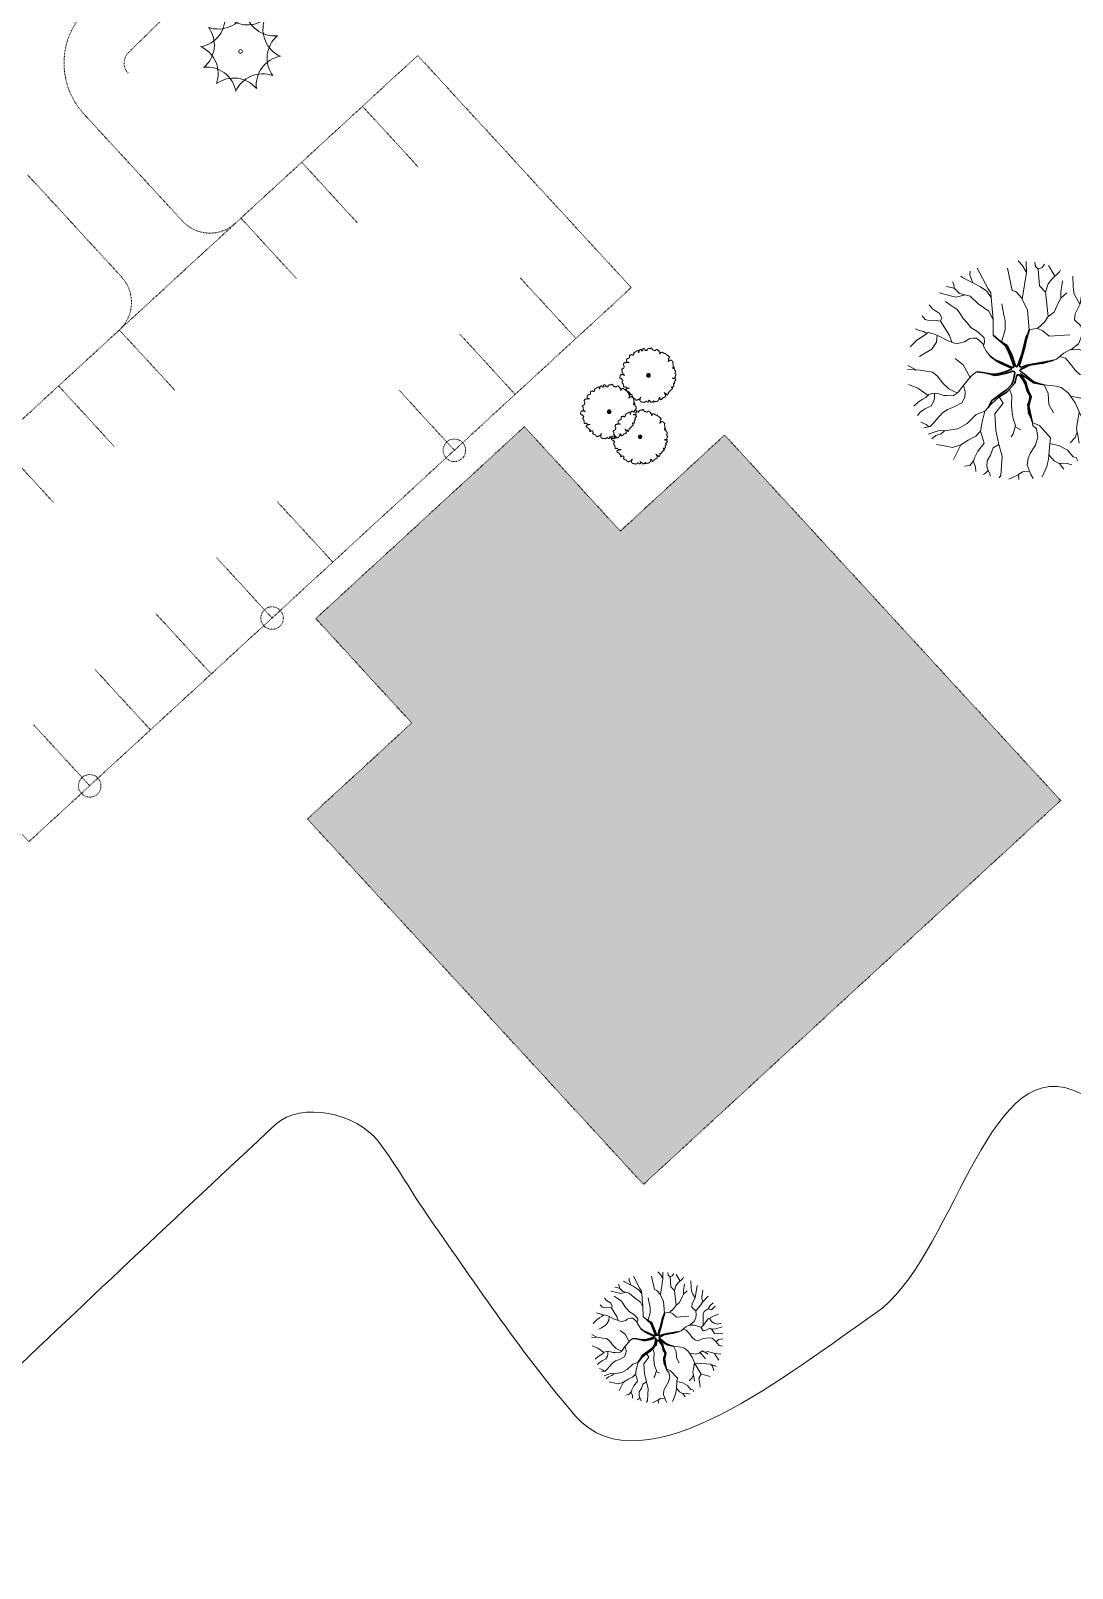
# Model space of a CAD drawing. Header units: feet. Extents: x 99089 to 101049, y 99298 to 100905.
# Drawn here: x 99918.4 to 100057.1, y 99948.9 to 100153.6 of the extents above; entities that cross this region are included whole.
import ezdxf

# ---------------------------------------------------------------- set-up
doc = ezdxf.new("R2010")
doc.units = ezdxf.units.FT
doc.header["$MEASUREMENT"] = 0
doc.linetypes.add('DGN Style 2', pattern=[27.4374, 16.46244, -10.97496])
for name, color, linetype, lineweight in [('Survey Exist Alignments', 1, 'DGN Style 2', 0), ('Survey Exist Building', 52, 'DGN Style 2', 0), ('Survey Exist Driveway', 92, 'DGN Style 2', 0), ('Survey Exist Pavement', 92, 'DGN Style 2', 0), ('Survey Exist Pole', 30, 'DGN Style 2', 0), ('Survey Exist Surface', 7, 'DGN Style 2', 0), ('Survey Exist Trees', 96, 'Continuous', 0)]:
    doc.layers.add(name, color=color, linetype=linetype, lineweight=lineweight)
doc.linetypes.add('StationLine', pattern='A,0,[2,dgnlstyle-.shx,S=0.039683,R=0,X=0,Y=0],100.0002', length=100.0002)
doc.linetypes.add('{ Tree Line }', pattern='A,0,[2,dgnlstyle-lstyle.shx,S=0.059208,R=0,X=0,Y=0],-7.4711', length=7.4711)

# ---------------------------------------------------------------- blocks, each defined once
blk = doc.blocks.new('Parking Light')
at = {"layer": 'Survey Exist Pole', "ltscale": 0.003281}
blk.add_circle((0, 0), 1.5, dxfattribs=at)
blk = doc.blocks.new('C Tree')
at = {"layer": 'Survey Exist Trees', "color": 3}
blk.add_circle((0, 0), 0.00164, dxfattribs=at)
for centre, start, end in [((-0.0393, 0.0294), 280.2067, 5.9716), ((-0.0193, 0.0454), 250.2113, 335.9762), ((0.0059, 0.049), 220.2113, 305.9762), ((0.0296, 0.0394), 190.2113, 275.9762), ((0.0454, 0.0193), 160.2113, 245.9762), ((-0.0487, 0.0058), 310.2067, 35.9716), ((-0.0454, -0.0193), 340.2113, 65.9762), ((-0.0296, -0.0394), 10.2113, 95.9762), ((-0.0059, -0.049), 40.2113, 125.9762), ((0.0193, -0.0454), 70.2113, 155.9762)]:
    blk.add_arc(centre, 0.0258, start, end, dxfattribs=at)
at = {"layer": 'Survey Exist Trees', "color": 3, "extrusion": (0, 0, -1)}
for centre, start, end in [((-0.049, -0.0059), 324.0728, 49.7489), ((-0.0395, -0.0296), 354.0728, 79.7489)]:
    blk.add_arc(centre, 0.0258, start, end, dxfattribs=at)
blk = doc.blocks.new('D  Ttree')
at = {"layer": 'Survey Exist Trees', "color": 3, "linetype": 'Continuous', "lineweight": 0, "flags": 128}
for points in [[(0.00265, 0.03471), (0.00128, 0.03704), (-0.00018, 0.03856)], [(0.00266, 0.03832), (0.00281, 0.03448), (0.00129, 0.02512), (0.00318, 0.02123), (0.00377, 0.01439), (0.00678, 0.01502), (0.00906, 0.01713), (0.01042, 0.01907), (0.00949, 0.02755), (0.00738, 0.02981), (0.00691, 0.03556), (0.0059, 0.03655), (0.00572, 0.03805)], [(-0.00954, 0.02565), (-0.01111, 0.02786), (-0.01331, 0.02946), (-0.01453, 0.03007), (-0.01685, 0.0313), (-0.01954, 0.03265), (-0.02021, 0.03311)], [(-0.01599, 0.03084), (-0.01697, 0.03362), (-0.01696, 0.03485)], [(-0.00882, 0.01255), (-0.00892, 0.01804), (-0.00954, 0.02565), (-0.00968, 0.02732), (-0.01064, 0.02875), (-0.01446, 0.03593)], [(0.00119, 0.02549), (-0.00083, 0.02766), (-0.00221, 0.02819), (-0.00388, 0.03599)], [(0.00691, 0.03556), (0.00821, 0.03618), (0.00908, 0.03734)], [(0.00949, 0.02753), (0.01032, 0.03042), (0.01168, 0.03213), (0.01438, 0.0347), (0.0147, 0.03541)], [(0.01274, 0.03314), (0.01107, 0.03593), (0.01054, 0.03693)], [(0.0215, 0.02344), (0.02108, 0.02392), (0.02023, 0.02551), (0.01938, 0.02722), (0.01914, 0.02967), (0.019, 0.03321)], [(-0.01867, 0.02662), (-0.02176, 0.02579), (-0.02421, 0.0264), (-0.02766, 0.02728)], [(-0.00892, 0.01804), (-0.01039, 0.02088), (-0.01406, 0.02346), (-0.01687, 0.02615), (-0.02066, 0.02713), (-0.02249, 0.02897), (-0.02519, 0.02955)], [(-0.02249, 0.02897), (-0.02265, 0.03033), (-0.02305, 0.03123)], [(0.01042, 0.01911), (0.01251, 0.02062), (0.01398, 0.02392), (0.01484, 0.02551), (0.01693, 0.02735)], [(0.01484, 0.02551), (0.01485, 0.0276), (0.01535, 0.03151)], [(0.01832, 0.0074), (0.02093, 0.00949), (0.02192, 0.01172), (0.02215, 0.01356), (0.02192, 0.0157), (0.0196, 0.01785), (0.0198, 0.01998), (0.0215, 0.02344), (0.02274, 0.03057)], [(0.02601, 0.02087), (0.02537, 0.02318), (0.02537, 0.02403), (0.02602, 0.02786)], [(-0.02329, 0.01007), (-0.02412, 0.01244), (-0.02534, 0.01428), (-0.02729, 0.01746), (-0.0268, 0.01857), (-0.02765, 0.02016), (-0.0301, 0.02175), (-0.0312, 0.02317)], [(-0.00989, 0.00516), (-0.00989, 0.00516), (-0.01116, 0.0068), (-0.01226, 0.00863), (-0.01188, 0.01023), (-0.012, 0.01157), (-0.0142, 0.01366), (-0.01665, 0.01525), (-0.01799, 0.01684), (-0.01933, 0.01832), (-0.02055, 0.02028), (-0.02141, 0.0215), (-0.02385, 0.0231), (-0.02556, 0.02432)], [(-0.00597, 0.01021), (-0.00465, 0.01438), (-0.00464, 0.01769), (-0.00513, 0.01953), (-0.00585, 0.02345)], [(0.02192, 0.01571), (0.02352, 0.01755), (0.02499, 0.01963), (0.0261, 0.02097), (0.02921, 0.02439)], [(-0.02728, 0.01744), (-0.02864, 0.01771), (-0.03097, 0.01759), (-0.03268, 0.01796), (-0.03374, 0.01929)], [(0.02619, 0.00713), (0.0262, 0.01407), (0.02677, 0.01546), (0.02914, 0.01704), (0.03034, 0.01896), (0.03199, 0.02047)], [(0.02915, 0.01705), (0.03025, 0.01656), (0.0311, 0.01631), (0.03314, 0.01849)], [(-0.01215, 0.0091), (-0.01323, 0.01023), (-0.0147, 0.01145), (-0.01592, 0.01145), (-0.01702, 0.01133), (-0.018, 0.01084), (-0.01886, 0.01023), (-0.02119, 0.00962), (-0.02242, 0.00974), (-0.02437, 0.01048), (-0.02596, 0.01122), (-0.02731, 0.01195), (-0.02939, 0.01293), (-0.03159, 0.01343), (-0.03269, 0.01269), (-0.03392, 0.01184), (-0.03551, 0.01073), (-0.03792, 0.0084)], [(-0.0321, 0.01309), (-0.03318, 0.0138), (-0.03477, 0.01416), (-0.03597, 0.01471)], [(-0.0285, 0.01251), (-0.02866, 0.01012), (-0.03026, 0.00767), (-0.03308, 0.00596), (-0.03465, 0.00512)], [(0.00651, 0.01497), (0.00852, 0.01401), (0.01069, 0.01213), (0.01792, 0.0127)], [(0.01223, 0.00382), (0.01332, 0.0042), (0.0159, 0.00628), (0.01798, 0.00738), (0.02104, 0.0075), (0.02435, 0.0064), (0.02533, 0.00628), (0.02643, 0.00738), (0.02778, 0.00934), (0.02913, 0.01117), (0.0306, 0.01191), (0.03269, 0.01288), (0.03524, 0.01392)], [(0.02982, 0.01151), (0.03109, 0.00958), (0.03256, 0.0086), (0.03464, 0.0081), (0.03683, 0.00862)], [(0.02492, 0.00633), (0.0263, 0.00407), (0.02838, 0.00468), (0.0301, 0.00578), (0.03132, 0.00492), (0.03279, 0.00259), (0.03769, 0.00244)], [(0.03104, 0.00512), (0.03193, 0.00505), (0.03365, 0.00529), (0.03726, 0.00638)], [(-0.02145, -0.00768), (-0.02246, -0.00716), (-0.02441, -0.00618), (-0.02649, -0.00422), (-0.02844, -0.00164), (-0.03003, -0.00042), (-0.03223, -0.00005), (-0.03444, 0.00032), (-0.03879, 0.00054)], [(-0.03576, 0.00039), (-0.03875, 0.00193)], [(-0.01687, -0.00222), (-0.0193, 0.00217), (-0.02212, 0.00433)], [(0.01438, 0.00506), (0.01638, 0.00445), (0.01846, 0.00212), (0.0198, 0.00028), (0.02139, -0.00119), (0.0231, -0.00168), (0.02531, -0.00071), (0.02666, -0.00034), (0.02984, 0.00003), (0.03143, -0.0001), (0.03351, -0.00206), (0.03558, -0.00439), (0.0374, -0.00482)], [(-0.03164, -0.0085), (-0.03323, -0.00739), (-0.03519, -0.00604), (-0.03846, -0.00468)], [(-0.01447, -0.00032), (-0.01473, -0.00031), (-0.01608, -0.00128), (-0.01743, -0.00288), (-0.01841, -0.00398), (-0.01914, -0.00483), (-0.02013, -0.00618), (-0.02099, -0.00728), (-0.02185, -0.00802), (-0.02283, -0.00863), (-0.02503, -0.0085), (-0.02613, -0.0085), (-0.02785, -0.00801), (-0.02907, -0.00776), (-0.03017, -0.00789), (-0.0314, -0.00825), (-0.03238, -0.00923), (-0.03348, -0.00984), (-0.03495, -0.01082), (-0.03665, -0.01232)], [(-0.01926, -0.00499), (-0.01866, -0.00728), (-0.01879, -0.00924), (-0.01977, -0.01108), (-0.02247, -0.01255), (-0.0248, -0.0134), (-0.02664, -0.01475), (-0.0286, -0.01683), (-0.02995, -0.01842), (-0.03093, -0.0194), (-0.03308, -0.01981)], [(0.00902, -0.00485), (0.01311, -0.00534), (0.01493, -0.00575), (0.01734, -0.00757), (0.01821, -0.00884), (0.01979, -0.01116), (0.02163, -0.01535), (0.02498, -0.0211), (0.02379, -0.02336), (0.02437, -0.02683), (0.02448, -0.02868)], [(0.00902, -0.00485), (0.0104, -0.00789), (0.01059, -0.01165), (0.01228, -0.01457)], [(0.03378, -0.00236), (0.03523, -0.00096), (0.03773, -0.00061)], [(-0.02935, -0.0078), (-0.02932, -0.00936), (-0.02957, -0.01058), (-0.03055, -0.01217), (-0.03263, -0.01327), (-0.03423, -0.01425), (-0.03536, -0.01555)], [(-0.00673, -0.00906), (-0.0054, -0.01119), (-0.00827, -0.01501), (-0.00794, -0.02077), (-0.00683, -0.02563), (-0.00574, -0.02971), (-0.00617, -0.03652), (-0.00675, -0.03736)], [(-0.0031, -0.00634), (-0.00238, -0.00864), (-0.00251, -0.0122), (-0.00227, -0.01465), (-0.00191, -0.01673), (-0.00106, -0.01906), (-0.00192, -0.02199), (-0.00254, -0.02297)], [(0.01821, -0.00884), (0.02174, -0.00952), (0.02382, -0.00879), (0.02591, -0.00757), (0.02921, -0.00953)], [(0.02424, -0.00854), (0.02565, -0.00977), (0.02761, -0.01222)], [(0.02732, -0.0084), (0.02884, -0.00781), (0.03104, -0.00855), (0.03312, -0.00916), (0.03647, -0.0095)], [(0.03285, -0.00908), (0.03373, -0.01063), (0.03539, -0.01291)], [(-0.0227, -0.03089), (-0.02021, -0.02575), (-0.01766, -0.02419), (-0.01488, -0.02277), (-0.01328, -0.02102), (-0.01269, -0.01772), (-0.01172, -0.01404), (-0.01485, -0.01523), (-0.018, -0.01833), (-0.02122, -0.02015), (-0.02592, -0.02096), (-0.02769, -0.02075), (-0.03156, -0.02208)], [(0.02124, -0.01446), (0.02062, -0.01773), (0.02024, -0.02018), (0.02073, -0.02238), (0.02121, -0.0252)], [(0.02163, -0.01535), (0.02295, -0.01467), (0.02552, -0.01491), (0.02809, -0.01516), (0.03042, -0.01529), (0.03164, -0.01651), (0.03238, -0.01925)], [(0.03103, -0.0159), (0.03201, -0.01578), (0.0336, -0.01651), (0.03373, -0.01677)], [(-0.03137, -0.01948), (-0.03231, -0.01866), (-0.03421, -0.01785)], [(-0.02593, -0.02096), (-0.02702, -0.02197), (-0.02886, -0.02258), (-0.0303, -0.02374)], [(-0.01328, -0.02102), (-0.01233, -0.02407), (-0.01197, -0.02517), (-0.01418, -0.02799), (-0.01541, -0.03031), (-0.01578, -0.03178), (-0.01505, -0.0335), (-0.01493, -0.03516)], [(-0.0012, -0.01953), (-0.00069, -0.01979), (0.00077, -0.02053)], [(0.00473, -0.01776), (0.00506, -0.01906), (0.00628, -0.02016), (0.00677, -0.0231), (0.0059, -0.02592), (0.00418, -0.02861), (0.00332, -0.03045), (0.00307, -0.0329), (0.00429, -0.03621), (0.00508, -0.03756)], [(0.00478, -0.01798), (0.00728, -0.01908), (0.01117, -0.02335), (0.01093, -0.02531), (0.01065, -0.02943), (0.01052, -0.03081), (0.00989, -0.03341), (0.0083, -0.03694)], [(0.0205, -0.02134), (0.01975, -0.02324), (0.01803, -0.02507)], [(0.02498, -0.02111), (0.02685, -0.02141), (0.02954, -0.02227), (0.03027, -0.02243)], [(-0.02021, -0.02575), (-0.02312, -0.02675), (-0.02532, -0.02626), (-0.02864, -0.02566)], [(-0.00683, -0.02563), (-0.00891, -0.02689), (-0.00978, -0.02946), (-0.01101, -0.03142), (-0.01113, -0.03326), (-0.01089, -0.03436), (-0.01004, -0.03583), (-0.00988, -0.03681)], [(0.01093, -0.02531), (0.01432, -0.02614), (0.01708, -0.0277), (0.01912, -0.02997), (0.0201, -0.03022), (0.02075, -0.03134)], [(-0.01566, -0.03132), (-0.01701, -0.03301), (-0.01892, -0.03326)], [(0.01065, -0.02932), (0.0125, -0.03144), (0.01421, -0.0323), (0.01666, -0.03218), (0.01868, -0.03281)], [(-0.01062, -0.03482), (-0.01151, -0.0357), (-0.01223, -0.03614)], [(0.00386, -0.03504), (0.00135, -0.03523), (-0.00012, -0.03633), (-0.00208, -0.03718), (-0.0034, -0.03786)], [(0.00004, -0.03621), (0.00013, -0.03797)], [(0.01431, -0.03229), (0.01582, -0.03431)]]:
    blk.add_lwpolyline(points, dxfattribs=at)
at = {"layer": 'Survey Exist Trees', "color": 3, "linetype": 'Continuous', "lineweight": 30, "flags": 128}
for points in [[(-0.00806, 0.0038), (-0.00679, 0.00337), (-0.00507, 0.00255), (-0.00346, 0.00185), (-0.00206, 0.00126), (-0.00173, 0.00128), (-0.00161, 0.00165), (-0.00214, 0.00311), (-0.00309, 0.00568), (-0.00398, 0.00777), (-0.00455, 0.00877), (-0.00617, 0.01021), (-0.00882, 0.01255)], [(-0.00664, 0.01063), (-0.00509, 0.00966), (-0.00397, 0.00896), (-0.00306, 0.00711), (-0.00226, 0.00531), (-0.00149, 0.00308), (-0.00102, 0.00173), (-0.00079, 0.00143), (-0.00043, 0.00153), (-0.00009, 0.00241), (0.00045, 0.0039), (0.00116, 0.00585), (0.00177, 0.00825), (0.0023, 0.01053), (0.00277, 0.0122), (0.00345, 0.01336)], [(0.00377, 0.01439), (0.00279, 0.01118), (0.00215, 0.0085), (0.0014, 0.00549), (0.00045, 0.00242), (0.0003, 0.00195), (0.00049, 0.00141), (0.00092, 0.00136), (0.00303, 0.00209), (0.00536, 0.00256), (0.00809, 0.00298), (0.00987, 0.00337), (0.01138, 0.00353)], [(-0.01092, -0.00083), (-0.00875, -0.00105), (-0.00679, -0.00085), (-0.00462, -0.00031), (-0.00265, 0.00051), (-0.00246, 0.00086), (-0.00271, 0.00113), (-0.00587, 0.00255), (-0.00762, 0.00347), (-0.00989, 0.00516)], [(0.01223, 0.00382), (0.01061, 0.00327), (0.00845, 0.00273), (0.00609, 0.00235), (0.00374, 0.00199), (0.00215, 0.00123), (0.00067, 0.00052), (0.00049, 0.00029), (0.00089, -0.00024), (0.00216, -0.00126), (0.00454, -0.00316), (0.00561, -0.00391), (0.00771, -0.00459)], [(-0.01064, -0.01283), (-0.00929, -0.01036), (-0.00774, -0.0091), (-0.00602, -0.00786), (-0.00419, -0.00658), (-0.0025, -0.00475), (-0.00187, -0.00358), (-0.00134, -0.00065), (-0.00151, -0.0002), (-0.00194, -0.0001), (-0.00453, -0.00083), (-0.00718, -0.00141), (-0.0083, -0.00152), (-0.01058, -0.00089), (-0.01256, -0.00051), (-0.01447, -0.00032)], [(0.00452, -0.01674), (0.00353, -0.01454), (0.00332, -0.01254), (0.00326, -0.01185), (0.00368, -0.01069), (0.00406, -0.00882), (0.00298, -0.00698), (0.00245, -0.0047), (0.00159, -0.00318), (0.00043, -0.00154), (0, -0.00128), (-0.00044, -0.00138), (-0.00074, -0.00188), (-0.00123, -0.00382), (-0.00137, -0.00441), (-0.0031, -0.00634), (-0.00403, -0.00735), (-0.00673, -0.00906), (-0.00944, -0.01149), (-0.01172, -0.01404)], [(0.00902, -0.00485), (0.00522, -0.0041), (0.00348, -0.0028), (0.00067, -0.00107), (0.00172, -0.00268), (0.00264, -0.0041), (0.00295, -0.00544), (0.0036, -0.00741), (0.00448, -0.00889), (0.00362, -0.01228), (0.00473, -0.01776)]]:
    blk.add_lwpolyline(points, dxfattribs=at)
blk = doc.blocks.new('S Tree')
at = {"layer": 'Survey Exist Trees', "color": 3, "linetype": 'Continuous', "lineweight": 0}
blk.add_circle((0, 0), 0.00164, dxfattribs=at)
blk.add_open_spline([(-0.0103, 0.0211), (-0.0128, 0.0196), (-0.0131, 0.0196), (-0.0129, 0.0194), (-0.0129, 0.0191), (-0.0128, 0.0188), (-0.0128, 0.0185), (-0.0126, 0.0182), (-0.0129, 0.018), (-0.0131, 0.0178), (-0.0135, 0.0176), (-0.014, 0.0175), (-0.0142, 0.0176), (-0.0142, 0.0179), (-0.0145, 0.0182), (-0.0148, 0.018), (-0.0151, 0.0179), (-0.0154, 0.0178), (-0.0157, 0.0178), (-0.016, 0.0178), (-0.0163, 0.0175), (-0.0167, 0.0173), (-0.0163, 0.017), (-0.0163, 0.0167), (-0.0164, 0.0165), (-0.0164, 0.0162), (-0.0164, 0.0159), (-0.0164, 0.0156), (-0.0166, 0.0153), (-0.0169, 0.015), (-0.0171, 0.0149), (-0.0174, 0.0149), (-0.0177, 0.0149), (-0.018, 0.0147), (-0.0183, 0.0146), (-0.0186, 0.0144), (-0.0189, 0.0143), (-0.0192, 0.0138), (-0.0192, 0.0135), (-0.0192, 0.0133), (-0.0192, 0.013), (-0.0192, 0.0125), (-0.0192, 0.0122), (-0.019, 0.0118), (-0.0171, 0.011), (-0.0192, 0.0114), (-0.0195, 0.0112), (-0.0198, 0.0111), (-0.02, 0.0109), (-0.0203, 0.0109), (-0.0206, 0.0111), (-0.0209, 0.0109), (-0.0212, 0.0109), (-0.0215, 0.0106), (-0.0215, 0.0104), (-0.0216, 0.0101), (-0.0218, 0.0098), (-0.0219, 0.0095), (-0.0219, 0.0092), (-0.0218, 0.0092), (-0.0218, 0.0089), (-0.0216, 0.0086), (-0.0215, 0.0083), (-0.0212, 0.0082), (-0.0212, 0.0079), (-0.0212, 0.0076), (-0.0213, 0.0073), (-0.0215, 0.007), (-0.0216, 0.0067), (-0.0216, 0.0064), (-0.0218, 0.0061), (-0.0221, 0.006), (-0.0224, 0.0057), (-0.0228, 0.0056), (-0.023, 0.0055), (-0.023, 0.0056), (-0.0231, 0.0057), (-0.0233, 0.0053), (-0.0233, 0.0053), (-0.023, 0.0053), (-0.0231, 0.0052), (-0.0232, 0.0051), (-0.0236, 0.0046), (-0.0231, 0.0044), (-0.0231, 0.0041), (-0.0229, 0.0038), (-0.0229, 0.0035), (-0.0229, 0.0032), (-0.0229, 0.003), (-0.0229, 0.0027), (-0.0229, 0.0024), (-0.0228, 0.0021), (-0.0225, 0.0021), (-0.0224, 0.0018), (-0.0225, 0.0015), (-0.0225, 0.0012), (-0.0207, 0.0001), (-0.0227, 0.0006), (-0.0229, 0.0006), (-0.0232, 0.0005), (-0.0235, 0.0006), (-0.0238, 0.0008), (-0.0241, 0.0006), (-0.0244, 0.0005), (-0.0245, 0.0002), (-0.0247, -0.0001), (-0.0247, -0.0005), (-0.0248, -0.001), (-0.0248, -0.0013), (-0.025, -0.0015), (-0.025, -0.0018), (-0.025, -0.0021), (-0.0248, -0.0024), (-0.0245, -0.0026), (-0.0241, -0.0029), (-0.0238, -0.0029), (-0.0235, -0.0029), (-0.0232, -0.003), (-0.0234, -0.0031), (-0.0235, -0.0032), (-0.0235, -0.0034), (-0.0232, -0.0036), (-0.0229, -0.0037), (-0.0227, -0.0037), (-0.0224, -0.0039), (-0.0222, -0.0042), (-0.0224, -0.0044), (-0.0225, -0.0047), (-0.0227, -0.005), (-0.0227, -0.0051), (-0.0227, -0.0052), (-0.0225, -0.0053), (-0.0227, -0.0054), (-0.0227, -0.0055), (-0.0229, -0.0056), (-0.0231, -0.0059), (-0.0229, -0.0062), (-0.0229, -0.0065), (-0.0227, -0.0068), (-0.0225, -0.0071), (-0.0222, -0.0072), (-0.0221, -0.0075), (-0.0221, -0.0078), (-0.0221, -0.0081), (-0.0219, -0.0084), (-0.0219, -0.0087), (-0.0219, -0.0089), (-0.0219, -0.0092), (-0.0219, -0.0095), (-0.0219, -0.0098), (-0.0218, -0.0101), (-0.0215, -0.0103), (-0.0212, -0.0103), (-0.0209, -0.0103), (-0.0206, -0.0101), (-0.0203, -0.01), (-0.02, -0.01), (-0.0198, -0.01), (-0.0196, -0.0103), (-0.0196, -0.0105), (-0.0192, -0.0108), (-0.0189, -0.0111), (-0.0165, -0.0111), (-0.0192, -0.0117), (-0.0195, -0.012), (-0.0198, -0.012), (-0.02, -0.012), (-0.0202, -0.0123), (-0.0202, -0.0126), (-0.0202, -0.013), (-0.02, -0.0133), (-0.0198, -0.0133), (-0.0195, -0.0134), (-0.0192, -0.0136), (-0.0187, -0.014), (-0.0184, -0.0143), (-0.0183, -0.0146), (-0.0183, -0.0149), (-0.018, -0.0149), (-0.0177, -0.015), (-0.0176, -0.0153), (-0.0173, -0.0155), (-0.0169, -0.0156), (-0.0167, -0.0159), (-0.0166, -0.0162), (-0.0169, -0.0164), (-0.017, -0.0166), (-0.0173, -0.0166), (-0.0171, -0.0169), (-0.0169, -0.0172), (-0.0164, -0.0174), (-0.0161, -0.0175), (-0.0163, -0.0172), (-0.016, -0.0171), (-0.0157, -0.0169), (-0.0154, -0.0169), (-0.0151, -0.0169), (-0.0148, -0.0169), (-0.0144, -0.0169), (-0.0142, -0.0172), (-0.0142, -0.0175), (-0.0142, -0.0178), (-0.0141, -0.0181), (-0.0141, -0.0185), (-0.0144, -0.0187), (-0.0147, -0.0188), (-0.0144, -0.0191), (-0.0142, -0.0194), (-0.014, -0.0195), (-0.0137, -0.0195), (-0.0134, -0.0198), (-0.0131, -0.02), (-0.0128, -0.02), (-0.0125, -0.02), (-0.0122, -0.0203), (-0.0118, -0.0206), (-0.0116, -0.0209), (-0.0116, -0.0211), (-0.0113, -0.0213), (-0.0112, -0.0216), (-0.0109, -0.0216), (-0.0106, -0.0217), (-0.0103, -0.0217), (-0.0099, -0.0217), (-0.0095, -0.0217), (-0.0095, -0.0214), (-0.0093, -0.0211), (-0.009, -0.0211), (-0.0086, -0.0211), (-0.0083, -0.021), (-0.008, -0.0209), (-0.0077, -0.0209), (-0.0068, -0.0191), (-0.0074, -0.0211), (-0.0074, -0.0214), (-0.0074, -0.0217), (-0.0074, -0.022), (-0.0074, -0.0223), (-0.0073, -0.0226), (-0.007, -0.0227), (-0.0067, -0.023), (-0.0066, -0.0233), (-0.0063, -0.0233), (-0.006, -0.0233), (-0.0057, -0.0235), (-0.0054, -0.0235), (-0.0051, -0.0235), (-0.0048, -0.0235), (-0.0045, -0.0235), (-0.0042, -0.0235), (-0.0039, -0.0235), (-0.0037, -0.0235), (-0.0037, -0.0238), (-0.0034, -0.0238), (-0.0031, -0.0236), (-0.0028, -0.0233), (-0.0024, -0.023), (-0.0021, -0.0229), (-0.0018, -0.0226), (-0.0015, -0.0227), (-0.0012, -0.023), (-0.0009, -0.0233), (-0.0006, -0.0235), (-0.0002, -0.0235), (0.0001, -0.0233), (0.0004, -0.0232), (0.0004, -0.0232), (0.0004, -0.0227), (0.0004, -0.0223), (0.0003, -0.022), (0.0001, -0.0216), (0.0001, -0.0219), (0.0004, -0.0219), (0.0007, -0.0219), (0.001, -0.022), (0.0014, -0.0224), (0.0017, -0.0227), (0.0017, -0.023), (0.0019, -0.0233), (0.0021, -0.0235), (0.0024, -0.0235), (0.0027, -0.0236), (0.003, -0.0235), (0.0034, -0.0233), (0.0037, -0.0233), (0.004, -0.0232), (0.0042, -0.0229), (0.0045, -0.0226), (0.0046, -0.0223), (0.0043, -0.0223), (0.0046, -0.0223), (0.0049, -0.0223), (0.0048, -0.0226), (0.0046, -0.0229), (0.0045, -0.0232), (0.0043, -0.0235), (0.0046, -0.0235), (0.0049, -0.0233), (0.0052, -0.0233), (0.0055, -0.0233), (0.0059, -0.023), (0.0063, -0.0229), (0.0066, -0.0229), (0.0069, -0.0229), (0.0072, -0.0229), (0.0077, -0.0227), (0.0079, -0.0227), (0.0082, -0.0227), (0.0082, -0.0224), (0.0084, -0.0222), (0.0085, -0.0219), (0.0088, -0.0217), (0.0091, -0.0214), (0.0091, -0.0211), (0.0092, -0.0209), (0.0095, -0.0209), (0.0095, -0.0206), (0.0092, -0.0203), (0.0092, -0.02), (0.0094, -0.0197), (0.0097, -0.0197), (0.0098, -0.0194), (0.0101, -0.0195), (0.0101, -0.0198), (0.0101, -0.0201), (0.0103, -0.0204), (0.0104, -0.0207), (0.0107, -0.0211), (0.0107, -0.0214), (0.011, -0.0211), (0.0113, -0.0211), (0.0116, -0.021), (0.0117, -0.0207), (0.012, -0.0206), (0.0123, -0.0203), (0.0124, -0.02), (0.0126, -0.0197), (0.0129, -0.0194), (0.0133, -0.0194), (0.0136, -0.0193), (0.0139, -0.0193), (0.0142, -0.0191), (0.0145, -0.0188), (0.0148, -0.0187), (0.015, -0.0187), (0.015, -0.0184), (0.0149, -0.0181), (0.0148, -0.0177), (0.0148, -0.0172), (0.0148, -0.0169), (0.0138, -0.015), (0.015, -0.0165), (0.015, -0.0162), (0.015, -0.0159), (0.0153, -0.0161), (0.0156, -0.0161), (0.0159, -0.0164), (0.0158, -0.0166), (0.0159, -0.0169), (0.0162, -0.0172), (0.0165, -0.0174), (0.0168, -0.0172), (0.0169, -0.0169), (0.0171, -0.0166), (0.0172, -0.0164), (0.0172, -0.0161), (0.0174, -0.0158), (0.0175, -0.0155), (0.0175, -0.0152), (0.0174, -0.0149), (0.0174, -0.0146), (0.0177, -0.0146), (0.0179, -0.0145), (0.0182, -0.0145), (0.0187, -0.0142), (0.0188, -0.0139), (0.0188, -0.0136), (0.0191, -0.0134), (0.0195, -0.0132), (0.0197, -0.0129), (0.02, -0.0127), (0.02, -0.0124), (0.0201, -0.0121), (0.0204, -0.0121), (0.0207, -0.012), (0.021, -0.0119), (0.021, -0.0116), (0.021, -0.0113), (0.021, -0.011), (0.0208, -0.0107), (0.0206, -0.0107), (0.0203, -0.0108), (0.0203, -0.0105), (0.0204, -0.0103), (0.0204, -0.01), (0.0206, -0.0097), (0.0206, -0.01), (0.0208, -0.01), (0.0211, -0.01), (0.0214, -0.0101), (0.0217, -0.0101), (0.0219, -0.0098), (0.0221, -0.0097), (0.0221, -0.0094), (0.0221, -0.0091), (0.022, -0.0088), (0.0217, -0.0087), (0.0219, -0.0084), (0.022, -0.0081), (0.0223, -0.0079), (0.0223, -0.0076), (0.022, -0.0075), (0.0221, -0.0072), (0.0224, -0.0071), (0.0227, -0.0071), (0.023, -0.0068), (0.023, -0.0065), (0.0229, -0.0062), (0.0226, -0.006), (0.0223, -0.0058), (0.0224, -0.0055), (0.0227, -0.0053), (0.023, -0.0052), (0.0232, -0.0049), (0.0237, -0.0042), (0.0236, -0.0046), (0.0239, -0.0047), (0.0239, -0.0044), (0.0239, -0.0042), (0.0237, -0.0039), (0.0236, -0.0036), (0.0235, -0.0033), (0.0233, -0.003), (0.0208, -0.0025), (0.0232, -0.0024), (0.0235, -0.0023), (0.0236, -0.002), (0.0233, -0.0017), (0.0233, -0.0014), (0.0233, -0.0011), (0.0233, -0.0008), (0.0236, -0.0008), (0.0236, -0.0005), (0.0237, -0.0002), (0.0237, 0), (0.024, 0.0003), (0.0242, 0.0006), (0.0239, 0.0008), (0.0235, 0.0012), (0.0232, 0.0015), (0.023, 0.0018), (0.0232, 0.0021), (0.0233, 0.0024), (0.0236, 0.0024), (0.0236, 0.0027), (0.0237, 0.003), (0.0237, 0.0032), (0.0237, 0.0035), (0.0236, 0.0038), (0.0236, 0.0041), (0.0233, 0.0043), (0.023, 0.0044), (0.0229, 0.0047), (0.0227, 0.0051), (0.0227, 0.0054), (0.0226, 0.0058), (0.0225, 0.0059), (0.0223, 0.006), (0.0221, 0.006), (0.0219, 0.006), (0.0218, 0.0059), (0.0214, 0.0061), (0.0212, 0.0064), (0.0212, 0.0069), (0.0216, 0.0071), (0.0218, 0.007), (0.0217, 0.0069), (0.0221, 0.0067), (0.0221, 0.0068), (0.0224, 0.0069), (0.0224, 0.0071), (0.0222, 0.0073), (0.0219, 0.0077), (0.0217, 0.0077), (0.0217, 0.0078), (0.0216, 0.0079), (0.0216, 0.0082), (0.0217, 0.0085), (0.0217, 0.0088), (0.0216, 0.009), (0.0216, 0.0093), (0.0216, 0.0098), (0.0214, 0.0102), (0.0214, 0.0105), (0.0213, 0.0108), (0.0213, 0.0111), (0.0214, 0.0114), (0.0216, 0.0117), (0.0214, 0.012), (0.0211, 0.0121), (0.0207, 0.0124), (0.0206, 0.0127), (0.0203, 0.013), (0.02, 0.0131), (0.0197, 0.0133), (0.0194, 0.0133), (0.0191, 0.0133), (0.0191, 0.013), (0.0187, 0.013), (0.0184, 0.013), (0.0171, 0.0118), (0.0179, 0.0135), (0.0177, 0.0137), (0.0177, 0.014), (0.0177, 0.0143), (0.0177, 0.0146), (0.0177, 0.0149), (0.0179, 0.015), (0.0182, 0.0151), (0.0185, 0.0153), (0.0185, 0.0156), (0.0185, 0.0159), (0.0182, 0.016), (0.0179, 0.0163), (0.0177, 0.0167), (0.0177, 0.017), (0.0174, 0.017), (0.0169, 0.0172), (0.0168, 0.0175), (0.0165, 0.0175), (0.0162, 0.0176), (0.0159, 0.0178), (0.0158, 0.018), (0.0155, 0.0183), (0.0153, 0.0186), (0.0153, 0.0189), (0.015, 0.0189), (0.0148, 0.0191), (0.0145, 0.0191), (0.0142, 0.0191), (0.0139, 0.0192), (0.0136, 0.0192), (0.0133, 0.0194), (0.013, 0.0194), (0.0129, 0.0196), (0.0129, 0.0199), (0.012, 0.0202), (0.0117, 0.0201), (0.0114, 0.0201), (0.0111, 0.0199), (0.0099, 0.0185), (0.0104, 0.0201), (0.01, 0.0202), (0.0097, 0.0202), (0.0094, 0.0204), (0.0091, 0.0204), (0.0091, 0.0207), (0.0091, 0.021), (0.0091, 0.0212), (0.0094, 0.0212), (0.0091, 0.0214), (0.0085, 0.0217), (0.0081, 0.022), (0.0081, 0.0223), (0.0078, 0.0224), (0.0075, 0.0225), (0.0072, 0.0225), (0.0068, 0.0225), (0.0068, 0.0223), (0.0065, 0.022), (0.0062, 0.0218), (0.0059, 0.0215), (0.0056, 0.0214), (0.0052, 0.0218), (0.0049, 0.0221), (0.0046, 0.0221), (0.0042, 0.0221), (0.0039, 0.0221), (0.0037, 0.0224), (0.0034, 0.0225), (0.0033, 0.0228), (0.0033, 0.0231), (0.0032, 0.0234), (0.0029, 0.0237), (0.0026, 0.0239), (0.0023, 0.0239), (0.002, 0.0237), (0.0019, 0.0234), (0.0016, 0.0231), (0.0013, 0.0233), (0.001, 0.0233), (0.0005, 0.0234), (0.0003, 0.0234), (0, 0.0234), (-0.0003, 0.0231), (-0.0006, 0.0231), (-0.0009, 0.023), (-0.001, 0.0227), (-0.0013, 0.0225), (-0.0012, 0.0223), (-0.0009, 0.022), (-0.001, 0.0217), (-0.0013, 0.0217), (-0.0016, 0.0217), (-0.0019, 0.0218), (-0.0022, 0.0218), (-0.0025, 0.0218), (-0.0028, 0.0218), (-0.0031, 0.022), (-0.0031, 0.0223), (-0.0031, 0.0225), (-0.0031, 0.0228), (-0.0034, 0.023), (-0.0037, 0.0233), (-0.0039, 0.0233), (-0.0042, 0.0233), (-0.0045, 0.0233), (-0.0048, 0.0233), (-0.005, 0.023), (-0.005, 0.0227), (-0.0048, 0.0224), (-0.0048, 0.0221), (-0.0048, 0.0218), (-0.005, 0.0215), (-0.0053, 0.0215), (-0.0055, 0.0215), (-0.0058, 0.0215), (-0.0061, 0.0217), (-0.0061, 0.022), (-0.0061, 0.0223), (-0.0061, 0.0225), (-0.0064, 0.0225), (-0.0067, 0.0225), (-0.007, 0.0224), (-0.0073, 0.0223), (-0.0076, 0.0223), (-0.0079, 0.0223), (-0.0079, 0.022), (-0.008, 0.0217), (-0.008, 0.0214), (-0.0082, 0.0211), (-0.0085, 0.0185), (-0.0087, 0.0212), (-0.0089, 0.0215), (-0.0092, 0.0217), (-0.0095, 0.0217), (-0.0097, 0.0215), (-0.01, 0.0214), (-0.0103, 0.0211)], degree=1, knots=[0, 0, 0.125, 0.12766, 0.130319, 0.132979, 0.135638, 0.138298, 0.140957, 0.143617, 0.146277, 0.148936, 0.151596, 0.154255, 0.156915, 0.159574, 0.162234, 0.164894, 0.167553, 0.170213, 0.172872, 0.175532, 0.178191, 0.180851, 0.183511, 0.18617, 0.18883, 0.191489, 0.194149, 0.196809, 0.199468, 0.202128, 0.204787, 0.207447, 0.210106, 0.212766, 0.215426, 0.218085, 0.220745, 0.223404, 0.226064, 0.228723, 0.231383, 0.234043, 0.236702, 0.239362, 0.242021, 0.244681, 0.24734, 0.25, 0.25125, 0.2525, 0.25375, 0.255, 0.25625, 0.2575, 0.25875, 0.26, 0.26125, 0.2625, 0.26375, 0.265, 0.26625, 0.2675, 0.26875, 0.27, 0.27125, 0.2725, 0.27375, 0.275, 0.27625, 0.2775, 0.27875, 0.28, 0.28125, 0.2825, 0.28375, 0.285, 0.28625, 0.2875, 0.28875, 0.29, 0.29125, 0.2925, 0.29375, 0.295, 0.29625, 0.2975, 0.29875, 0.3, 0.30125, 0.3025, 0.30375, 0.305, 0.30625, 0.3075, 0.30875, 0.31, 0.31125, 0.3125, 0.31375, 0.315, 0.31625, 0.3175, 0.31875, 0.32, 0.32125, 0.3225, 0.32375, 0.325, 0.32625, 0.3275, 0.32875, 0.33, 0.33125, 0.3325, 0.33375, 0.335, 0.33625, 0.3375, 0.33875, 0.34, 0.34125, 0.3425, 0.34375, 0.345, 0.34625, 0.3475, 0.34875, 0.35, 0.35125, 0.3525, 0.35375, 0.355, 0.35625, 0.3575, 0.35875, 0.36, 0.36125, 0.3625, 0.36375, 0.365, 0.36625, 0.3675, 0.36875, 0.37, 0.37125, 0.3725, 0.37375, 0.375, 0.37625, 0.3775, 0.37875, 0.38, 0.38125, 0.3825, 0.38375, 0.385, 0.38625, 0.3875, 0.38875, 0.39, 0.39125, 0.3925, 0.39375, 0.395, 0.39625, 0.3975, 0.39875, 0.4, 0.40125, 0.4025, 0.40375, 0.405, 0.40625, 0.4075, 0.40875, 0.41, 0.41125, 0.4125, 0.41375, 0.415, 0.41625, 0.4175, 0.41875, 0.42, 0.42125, 0.4225, 0.42375, 0.425, 0.42625, 0.4275, 0.42875, 0.43, 0.43125, 0.4325, 0.43375, 0.435, 0.43625, 0.4375, 0.43875, 0.44, 0.44125, 0.4425, 0.44375, 0.445, 0.44625, 0.4475, 0.44875, 0.45, 0.45125, 0.4525, 0.45375, 0.455, 0.45625, 0.4575, 0.45875, 0.46, 0.46125, 0.4625, 0.46375, 0.465, 0.46625, 0.4675, 0.46875, 0.47, 0.47125, 0.4725, 0.47375, 0.475, 0.47625, 0.4775, 0.47875, 0.48, 0.48125, 0.4825, 0.48375, 0.485, 0.48625, 0.4875, 0.48875, 0.49, 0.49125, 0.4925, 0.49375, 0.495, 0.49625, 0.4975, 0.49875, 0.5, 0.50125, 0.5025, 0.50375, 0.505, 0.50625, 0.5075, 0.50875, 0.51, 0.51125, 0.5125, 0.51375, 0.515, 0.51625, 0.5175, 0.51875, 0.52, 0.52125, 0.5225, 0.52375, 0.525, 0.52625, 0.5275, 0.52875, 0.53, 0.53125, 0.5325, 0.53375, 0.535, 0.53625, 0.5375, 0.53875, 0.54, 0.54125, 0.5425, 0.54375, 0.545, 0.54625, 0.5475, 0.54875, 0.55, 0.55125, 0.5525, 0.55375, 0.555, 0.55625, 0.5575, 0.55875, 0.56, 0.56125, 0.5625, 0.56375, 0.565, 0.56625, 0.5675, 0.56875, 0.57, 0.57125, 0.5725, 0.57375, 0.575, 0.57625, 0.5775, 0.57875, 0.58, 0.58125, 0.5825, 0.58375, 0.585, 0.58625, 0.5875, 0.58875, 0.59, 0.59125, 0.5925, 0.59375, 0.595, 0.59625, 0.5975, 0.59875, 0.6, 0.60125, 0.6025, 0.60375, 0.605, 0.60625, 0.6075, 0.60875, 0.61, 0.61125, 0.6125, 0.61375, 0.615, 0.61625, 0.6175, 0.61875, 0.62, 0.62125, 0.6225, 0.62375, 0.625, 0.62625, 0.6275, 0.62875, 0.63, 0.63125, 0.6325, 0.63375, 0.635, 0.63625, 0.6375, 0.63875, 0.64, 0.64125, 0.6425, 0.64375, 0.645, 0.64625, 0.6475, 0.64875, 0.65, 0.65125, 0.6525, 0.65375, 0.655, 0.65625, 0.6575, 0.65875, 0.66, 0.66125, 0.6625, 0.66375, 0.665, 0.66625, 0.6675, 0.66875, 0.67, 0.67125, 0.6725, 0.67375, 0.675, 0.67625, 0.6775, 0.67875, 0.68, 0.68125, 0.6825, 0.68375, 0.685, 0.68625, 0.6875, 0.68875, 0.69, 0.69125, 0.6925, 0.69375, 0.695, 0.69625, 0.6975, 0.69875, 0.7, 0.70125, 0.7025, 0.70375, 0.705, 0.70625, 0.7075, 0.70875, 0.71, 0.71125, 0.7125, 0.71375, 0.715, 0.71625, 0.7175, 0.71875, 0.72, 0.72125, 0.7225, 0.72375, 0.725, 0.72625, 0.7275, 0.72875, 0.73, 0.73125, 0.7325, 0.73375, 0.735, 0.73625, 0.7375, 0.73875, 0.74, 0.74125, 0.7425, 0.74375, 0.745, 0.74625, 0.7475, 0.74875, 0.75, 0.75125, 0.7525, 0.75375, 0.755, 0.75625, 0.7575, 0.75875, 0.76, 0.76125, 0.7625, 0.76375, 0.765, 0.76625, 0.7675, 0.76875, 0.77, 0.77125, 0.7725, 0.77375, 0.775, 0.77625, 0.7775, 0.77875, 0.78, 0.78125, 0.7825, 0.78375, 0.785, 0.78625, 0.7875, 0.78875, 0.79, 0.79125, 0.7925, 0.79375, 0.795, 0.79625, 0.7975, 0.79875, 0.8, 0.80125, 0.8025, 0.80375, 0.805, 0.80625, 0.8075, 0.80875, 0.81, 0.81125, 0.8125, 0.81375, 0.815, 0.81625, 0.8175, 0.81875, 0.82, 0.82125, 0.8225, 0.82375, 0.825, 0.82625, 0.8275, 0.82875, 0.83, 0.83125, 0.8325, 0.83375, 0.835, 0.83625, 0.8375, 0.83875, 0.84, 0.84125, 0.8425, 0.84375, 0.845, 0.84625, 0.8475, 0.84875, 0.85, 0.85125, 0.8525, 0.85375, 0.855, 0.85625, 0.8575, 0.85875, 0.86, 0.86125, 0.8625, 0.86375, 0.865, 0.86625, 0.8675, 0.86875, 0.87, 0.87125, 0.8725, 0.87375, 0.875, 0.87625, 0.8775, 0.87875, 0.88, 0.88125, 0.8825, 0.88375, 0.885, 0.88625, 0.8875, 0.88875, 0.89, 0.89125, 0.8925, 0.89375, 0.895, 0.89625, 0.8975, 0.89875, 0.9, 0.90125, 0.9025, 0.90375, 0.905, 0.90625, 0.9075, 0.90875, 0.91, 0.91125, 0.9125, 0.91375, 0.915, 0.91625, 0.9175, 0.91875, 0.92, 0.92125, 0.9225, 0.92375, 0.925, 0.92625, 0.9275, 0.92875, 0.93, 0.93125, 0.9325, 0.93375, 0.935, 0.93625, 0.9375, 0.93875, 0.94, 0.94125, 0.9425, 0.94375, 0.945, 0.94625, 0.9475, 0.94875, 0.95, 0.95125, 0.9525, 0.95375, 0.955, 0.95625, 0.9575, 0.95875, 0.96, 0.96125, 0.9625, 0.96375, 0.965, 0.96625, 0.9675, 0.96875, 0.97, 0.97125, 0.9725, 0.97375, 0.975, 0.97625, 0.9775, 0.97875, 0.98, 0.98125, 0.9825, 0.98375, 0.985, 0.98625, 0.9875, 0.98875, 0.99, 0.99125, 0.9925, 0.99375, 0.995, 0.99625, 0.9975, 0.99875, 1, 1], dxfattribs=at)
at = {"layer": 'Survey Exist Trees', "color": 3, "linetype": 'Continuous', "lineweight": 80}
blk.add_point((0, 0), dxfattribs=at)

msp = doc.modelspace()

# ---------------------------------------------------------------- hatches: boundary and pattern name
at = {"layer": 'Survey Exist Building', "ltscale": 0.003281}
msp.add_hatch(color=132, dxfattribs=at).paths.add_polyline_path([(100055.58, 100051.12), (100010.81, 100099.79), (99996.92, 100087.01), (99984.14, 100100.91), (99956.35, 100075.35), (99969.13, 100061.45), (99955.23, 100048.67), (100000, 100000)], flags=0)

# ---------------------------------------------------------------- linework, layer by layer
at = {"layer": 'Survey Exist Alignments', "linetype": 'StationLine', "ltscale": 0.003281, "flags": 128}
msp.add_lwpolyline([(100099.61, 100353.12, -0.008385), (99977.24, 100223.6, -0.007878), (99886.61, 100133.71, -0.020011), (99810.55, 100066.25, 0.025769), (99713.63, 99978.28, 0.037832), (99653.1, 99907.37, -0.023999), (99615.93, 99861.31, -0.011749), (99554.41, 99795.33, -0.098614), (99545.46, 99789.2, -0.045344), (99478.32, 99767.47, -0.022164), (99336.44, 99741.94, -0.019473), (99271.74, 99735.78, -0.003536), (99182.39, 99731.42)], format="xyb", dxfattribs=at)
at = {"layer": 'Survey Exist Building', "ltscale": 0.003281, "flags": 128}
msp.add_lwpolyline([(100055.58, 100051.12), (100010.81, 100099.79), (99996.92, 100087.01), (99984.14, 100100.91), (99956.35, 100075.35), (99969.13, 100061.45), (99955.23, 100048.67), (100000, 100000)], close=True, dxfattribs=at)
at = {"layer": 'Survey Exist Driveway', "ltscale": 0.003281}
msp.add_line((99938.58, 100128.3), (99925.46, 100142.56), dxfattribs=at)
at = {"layer": 'Survey Exist Driveway', "ltscale": 0.003281, "flags": 128}
msp.add_lwpolyline([(99930.48, 100120.85), (99917.97, 100134.45)], dxfattribs=at)
at = {"layer": 'Survey Exist Driveway', "ltscale": 0.003281}
msp.add_arc((99942.26, 100131.68), 5, 222.6078, 312.6078, dxfattribs=at)
at = {"layer": 'Survey Exist Driveway', "ltscale": 0.003281, "extrusion": (0, 0, -1)}
msp.add_arc((-99926.8, 100117.46), 5, 137.3922, 227.3922, dxfattribs=at)
at = {"layer": 'Survey Exist Pavement', "ltscale": 0.003281}
for p, q in [((99962.57, 100143.57), (99970.02, 100135.47)), ((99954.48, 100136.12), (99961.92, 100128.03)), ((99946.38, 100128.68), (99953.83, 100120.58)), ((99991.01, 100112.66), (99983.56, 100120.75)), ((99930.19, 100113.78), (99937.64, 100105.69)), ((99982.91, 100105.21), (99975.46, 100113.31)), ((99922.09, 100106.34), (99929.54, 100098.24)), ((99974.81, 100097.76), (99967.37, 100105.86)), ((99914, 100098.89), (99921.44, 100090.79)), ((99958.62, 100082.87), (99951.18, 100090.97)), ((99950.53, 100075.42), (99943.08, 100083.52)), ((99942.43, 100067.98), (99934.98, 100076.07)), ((99934.33, 100060.53), (99926.89, 100068.63)), ((99926.24, 100053.08), (99918.79, 100061.18))]:
    msp.add_line(p, q, dxfattribs=at)
msp.add_arc((99932.82, 100149.33), 10, 134.4834, 222.6078, dxfattribs=at)
msp.add_3dface([(99969.93, 100150.34), (99998.37, 100119.43), (99918.14, 100045.64), (99889.71, 100076.55)], dxfattribs=at)
at = {"layer": 'Survey Exist Surface', "ltscale": 0.003281, "extrusion": (0, 0, -1)}
msp.add_arc((-97079.41, 103054.66), 4070.22, 224.33225, 225.51658, dxfattribs=at)
at = {"layer": 'Survey Exist Surface', "ltscale": 0.003281}
msp.add_arc((99932.82, 100149.33), 2, 134.4834, 222.6078, dxfattribs=at)
at = {"layer": 'Survey Exist Trees', "linetype": '{ Tree Line }'}
msp.add_open_spline([(99406.4, 99490.57, 0), (99414.39, 99502.76, 0), (99422.38, 99514.94, 0), (99430.37, 99527.12, 0), (99440.76, 99542.95, 0), (99461.99, 99548.3, 0), (99479.47, 99555.68, 0), (99495.32, 99562.37, 0), (99514.96, 99557.35, 0), (99529.7, 99567.1, 0), (99543.8, 99576.43, 0), (99553.51, 99589.17, 0), (99563.96, 99602.51, 0), (99584.11, 99628.24, 0), (99603.05, 99652.78, 0), (99615.33, 99682.46, 0), (99622.15, 99698.93, 0), (99615.5, 99718.37, 0), (99619.9, 99735, 0), (99624.77, 99753.4, 0), (99640.86, 99769.33, 0), (99642.74, 99788.68, 0), (99644.2, 99803.84, 0), (99642.17, 99819.16, 0), (99642.74, 99834.37, 0), (99643.02, 99842.02, 0), (99641.75, 99849.69, 0), (99645.02, 99857.22, 0), (99649.52, 99867.57, 0), (99660.13, 99871.52, 0), (99669, 99877.78, 0), (99680.92, 99886.2, 0), (99692.5, 99893.83, 0), (99705.53, 99899.48, 0), (99718.83, 99905.24, 0), (99735.6, 99896.59, 0), (99748.92, 99899.48, 0), (99759.44, 99901.76, 0), (99768.36, 99915.41, 0), (99778.6, 99916.61, 0), (99784.98, 99917.36, 0), (99792.78, 99914.45, 0), (99799.15, 99910.9, 0), (99804.23, 99908.07, 0), (99805.71, 99900.48, 0), (99810.57, 99898.33, 0), (99816.46, 99895.73, 0), (99825.54, 99895.48, 0), (99831.12, 99899.48, 0), (99843.01, 99907.99, 0), (99854.77, 99916.81, 0), (99865.37, 99926.89, 0), (99881, 99941.73, 0), (99896.57, 99956.59, 0), (99912.18, 99971.43, 0), (99925.07, 99983.68, 0), (99938.02, 99995.89, 0), (99951, 100007.98, 0), (99954.38, 100011.14, 0), (99961.87, 100009.46, 0), (99964.7, 100005.7, 0), (99967.22, 100002.36, 0), (99969.18, 99998.8, 0), (99971.55, 99995.42, 0), (99977.83, 99986.47, 0), (99984.02, 99977.15, 0), (99990.96, 99969.15, 0), (99999.94, 99958.8, 0), (100020.01, 99975.38, 0), (100030.92, 99982.86, 0), (100041.17, 99989.87, 0), (100045.56, 100017.07, 0), (100057.18, 100012.55, 0), (100069.91, 100007.61, 0), (100082.85, 99999.19, 0), (100096, 99993.14, 0), (100106.22, 99988.43, 0), (100116.31, 99983.51, 0), (100126.83, 99979.43, 0), (100140.08, 99974.29, 0), (100155.09, 99985.44, 0), (100169.07, 99984, 0), (100174.66, 99983.42, 0), (100179.93, 99983.26, 0), (100185.06, 99978.29, 0), (100209.62, 99954.48, 0), (100224.65, 99929.52, 0), (100218.17, 99904.05, 0), (100214.11, 99888.08, 0), (100207.24, 99872.03, 0), (100201.04, 99856.07, 0), (100193.7, 99837.18, 0), (100172, 99818.64, 0), (100175.92, 99801.25, 0), (100178.15, 99791.38, 0), (100195.79, 99790.03, 0), (100206.75, 99786.4, 0), (100219.64, 99782.13, 0), (100238.06, 99793.6, 0), (100246.71, 99781.83, 0), (100263.88, 99758.47, 0), (100260.32, 99730.15, 0), (100269.54, 99705.31, 0), (100278.54, 99681.08, 0), (100286.07, 99656.89, 0), (100299.23, 99633.35, 0), (100317.38, 99600.87, 0), (100348.16, 99574.07, 0), (100383.72, 99567.1, 0), (100393.56, 99565.17, 0), (100403.56, 99566.94, 0), (100413.4, 99565.96, 0), (100423.36, 99564.97, 0), (100433.22, 99564.26, 0), (100443.09, 99561.39, 0), (100468.61, 99553.97, 0), (100500.38, 99535.12, 0), (100501.32, 99509.99, 0), (100502.26, 99484.69, 0), (100489.7, 99459.06, 0), (100485.33, 99433.46, 0), (100482.25, 99415.38, 0), (100472.98, 99396.44, 0), (100478.48, 99378.64, 0), (100483.6, 99362.09, 0), (100514.93, 99386.46, 0), (100529.86, 99378.64, 0), (100542.5, 99372.02, 0), (100554.84, 99363.51, 0), (100567.54, 99356.94, 0), (100577.39, 99351.84, 0), (100594.19, 99353.67, 0), (100598.36, 99343.23, 0), (100604.45, 99328, 0), (100610.54, 99312.77, 0), (100616.63, 99297.54, 0)], degree=3, knots=[0, 0, 0, 0, 0.020751, 0.020751, 0.020751, 0.047712, 0.047712, 0.047712, 0.072168, 0.072168, 0.072168, 0.095554, 0.095554, 0.095554, 0.140669, 0.140669, 0.140669, 0.165704, 0.165704, 0.165704, 0.193398, 0.193398, 0.193398, 0.215086, 0.215086, 0.215086, 0.225984, 0.225984, 0.225984, 0.240977, 0.240977, 0.240977, 0.26115, 0.26115, 0.26115, 0.281746, 0.281746, 0.281746, 0.298016, 0.298016, 0.298016, 0.308141, 0.308141, 0.308141, 0.3162, 0.3162, 0.3162, 0.325971, 0.325971, 0.325971, 0.346797, 0.346797, 0.346797, 0.377472, 0.377472, 0.377472, 0.402783, 0.402783, 0.402783, 0.409376, 0.409376, 0.409376, 0.41524, 0.41524, 0.41524, 0.430746, 0.430746, 0.430746, 0.4508, 0.4508, 0.4508, 0.469619, 0.469619, 0.469619, 0.490223, 0.490223, 0.490223, 0.506238, 0.506238, 0.506238, 0.526408, 0.526408, 0.526408, 0.534466, 0.534466, 0.534466, 0.573056, 0.573056, 0.573056, 0.597236, 0.597236, 0.597236, 0.625863, 0.625863, 0.625863, 0.642106, 0.642106, 0.642106, 0.661199, 0.661199, 0.661199, 0.69911, 0.69911, 0.69911, 0.736061, 0.736061, 0.736061, 0.787028, 0.787028, 0.787028, 0.80113, 0.80113, 0.80113, 0.815388, 0.815388, 0.815388, 0.852257, 0.852257, 0.852257, 0.889369, 0.889369, 0.889369, 0.915597, 0.915597, 0.915597, 0.939987, 0.939987, 0.939987, 0.960627, 0.960627, 0.960627, 0.976642, 0.976642, 0.976642, 1, 1, 1, 1], dxfattribs=at)

# ---------------------------------------------------------------- block references
at = {"layer": 'Survey Exist Pole', "ltscale": 0.003281, "xscale": 0.9999979999999999, "yscale": 0.9999979999999999, "rotation": 304.5085230143562}
for p in [(99974.81, 100097.76), (99950.53, 100075.42), (99926.24, 100053.08)]:
    msp.add_blockref('Parking Light', p, dxfattribs=at)
at = {"layer": 'Survey Exist Trees', "color": 3, "xscale": 152.4, "yscale": 152.4, "zscale": 152.4}
msp.add_blockref('C Tree', (99946.33, 100150.88, 0), dxfattribs=at)
at = {"layer": 'Survey Exist Trees', "color": 3, "linetype": 'Continuous', "lineweight": 0}
for p, xscale, yscale, zscale in [((100049.96, 100108.32, 0), 381, 381, 381), ((100001.96, 99979.55, 0), 228.6, 228.6, 228.6)]:
    msp.add_blockref('D  Ttree', p, dxfattribs=dict(at, xscale=xscale, yscale=yscale, zscale=zscale))
at = {"layer": 'Survey Exist Trees', "color": 3, "linetype": 'Continuous', "lineweight": 80, "xscale": 152.4, "yscale": 152.4, "zscale": 152.4}
for p in [(100000.66, 100107.75, 0), (99995.44, 100102.91, 0), (99999.55, 100099.55, 0)]:
    msp.add_blockref('S Tree', p, dxfattribs=at)

doc.saveas('drawing.dxf')
